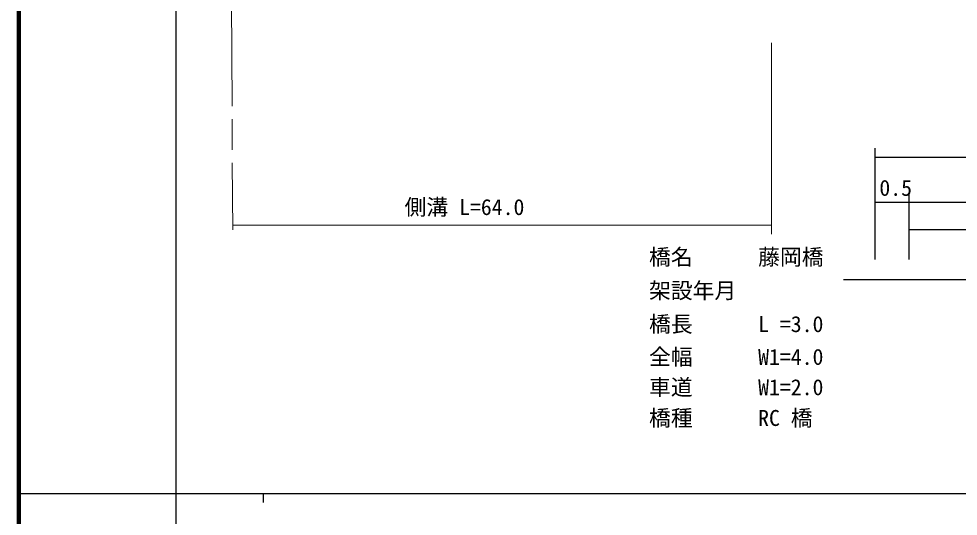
# Model space of a CAD drawing. Units: millimetres, scale not verified. Extents: x 40000 to 680000, y 20000 to 380000.
# Drawn here: x 40000 to 147640, y 202409 to 259470 of the extents above; entities that cross this region are included whole.
import ezdxf
from ezdxf.enums import TextEntityAlignment as Align

# ---------------------------------------------------------------- set-up
doc = ezdxf.new("R2010")
doc.units = ezdxf.units.MM
doc.header["$LTSCALE"] = 1000
doc.linetypes.add('CHAIN', pattern=[18.5, 12, -1.5, 3.5, -1.5])
for name, color, linetype, lineweight in [('M-BGD', 7, 'Continuous', 25), ('M-BMK', 2, 'CHAIN', 13), ('M-STR-HTXT', 7, 'Continuous', 13), ('M-TTL', 2, 'Continuous', 140), ('M-TTL-BAND', 7, 'Continuous', 25)]:
    doc.layers.add(name, color=color, linetype=linetype, lineweight=lineweight)
doc.styles.add('ＭＳ ゴシック', font='')
doc.styles.get('ＭＳ ゴシック').set_extended_font_data('MS Gothic')

msp = doc.modelspace()

# ---------------------------------------------------------------- linework, layer by layer
at = {"layer": 'M-BGD'}
for p, q in [((138120, 231857), (138120, 244633)), ((138120, 243595), (179707, 243595)), ((141986, 239449), (141986, 231857)), ((138120, 238449), (141986, 238449)), ((141986, 238449), (179707, 238449)), ((141986, 235305), (158210, 235305)), ((134514, 229559), (179707, 229559))]:
    msp.add_line(p, q, dxfattribs=at)
at = {"layer": 'M-BMK'}
msp.add_line((64084, 316937), (64507, 235262), dxfattribs=at)
at = {"layer": 'M-STR-HTXT'}
for p, q in [((126230, 234782), (126230, 256706)), ((64504, 235782), (126230, 235782))]:
    msp.add_line(p, q, dxfattribs=at)
at = {"layer": 'M-TTL'}
msp.add_line((40000, 380000), (40000, 20000), dxfattribs=at)
at = {"layer": 'M-TTL-BAND'}
for p, q in [((58000, 370000), (58000, 20000)), ((40000, 205000), (579000, 205000)), ((68000, 205000), (68000, 204000))]:
    msp.add_line(p, q, dxfattribs=at)

# ---------------------------------------------------------------- texts
at = {"layer": 'M-BGD', "style": 'ＭＳ ゴシック'}
msp.add_text('0.5', height=1833, dxfattribs=at).set_placement((138606, 238610), align=Align.BOTTOM_LEFT)
at = {"layer": 'M-STR-HTXT', "style": 'ＭＳ ゴシック'}
for s, p in [('側溝 L=64.0', (84202, 236406)), ('橋名\u3000\u3000\u3000藤岡橋', (112212, 230679)), ('架設年月\u3000', (112212, 226830)), ('橋長\u3000\u3000\u3000L =3.0 ', (112212, 222982)), ('全幅\u3000\u3000\u3000W1=4.0', (112212, 219224)), ('車道\u3000\u3000\u3000W1=2.0', (112212, 215742)), ('橋種\u3000\u3000\u3000RC 橋', (112212, 212214))]:
    msp.add_text(s, height=1833, dxfattribs=at).set_placement(p, align=Align.BOTTOM_LEFT)

doc.saveas('drawing.dxf')
